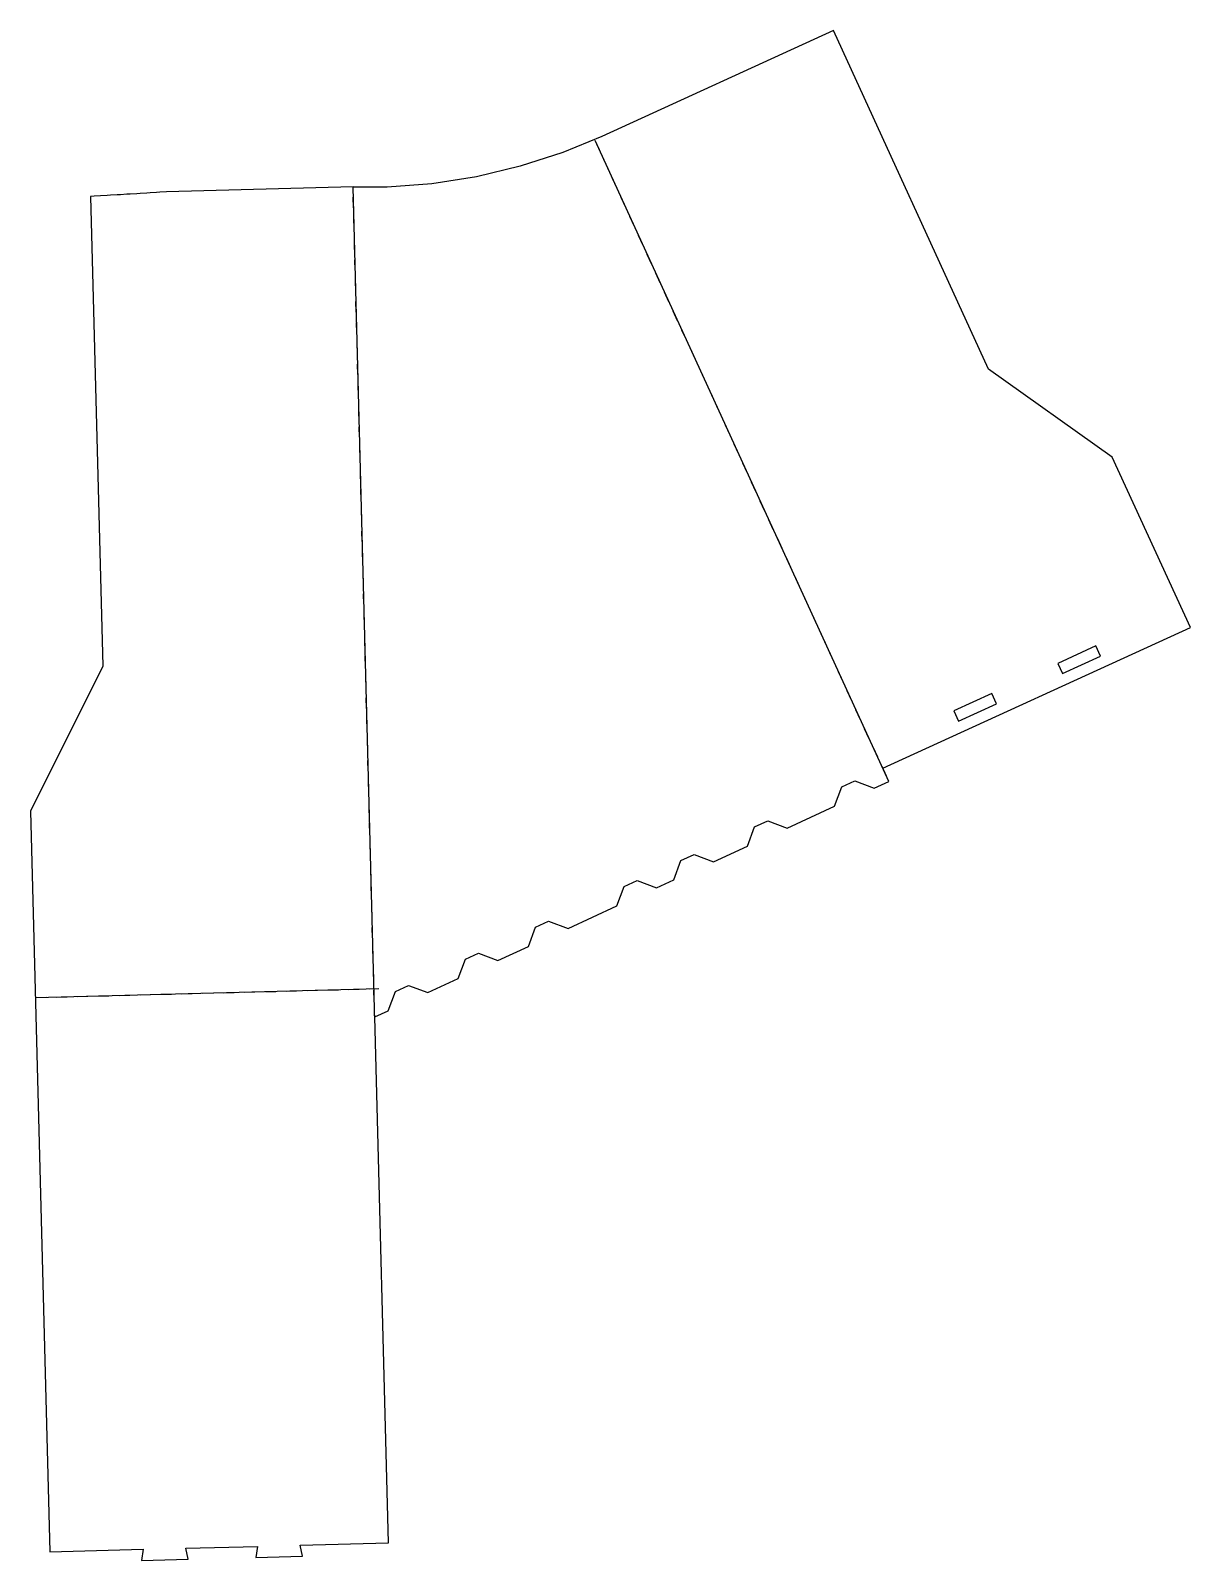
# Model space of a CAD drawing. Header units: metres. Extents: x 0 to 333, y 0 to 440.
import ezdxf

# ---------------------------------------------------------------- set-up
doc = ezdxf.new("R2010")
doc.units = ezdxf.units.M

msp = doc.modelspace()

# ---------------------------------------------------------------- linework, layer by layer
at = {"layer": 'CUT'}
for points in [[(-0.07546, 215.36181), (5.47448, 2.41284), (32.27508, 3.11132), (31.79354, -0.07731), (45.16802, 0.27126), (44.52105, 3.43048), (65.12368, 3.96743), (64.64215, 0.7788), (78.01663, 1.12737), (77.36966, 4.28659), (102.79572, 4.94925), (98.85402, 156.19073), (102.69893, 157.95226), (104.76792, 163.51996), (108.52978, 165.24344), (114.09748, 163.17445), (122.82087, 167.17104), (124.88986, 172.73874), (128.65172, 174.46222), (134.21942, 172.39323), (142.94282, 176.38982), (145.0118, 181.95752), (148.77366, 183.681), (154.34136, 181.61201), (168.39844, 188.0522), (170.46743, 193.6199), (174.22928, 195.34338), (179.79699, 193.27439), (184.71675, 195.52836), (186.78574, 201.09606), (190.5476, 202.81954), (196.1153, 200.75055), (205.89383, 205.23055), (207.96282, 210.79825), (211.72468, 212.52173), (217.29238, 210.45274), (230.94333, 216.70686), (233.01232, 222.27457), (236.77417, 223.99804), (242.34187, 221.92906), (246.55211, 223.85796), (244.80275, 227.6763), (333.17404, 268.16322), (310.74515, 317.11903), (275.17428, 342.38422), (230.58277, 439.71466), (164.04077, 409.22874), (164.02667, 409.26117), (152.89989, 404.68027), (140.58932, 400.70369), (128.00599, 397.69984), (115.22664, 395.68704), (102.32919, 394.67756), (92.63851, 394.67756), (92.6363, 394.76221), (38.96699, 393.36347), (37.07449, 393.24447), (36.12892, 393.18526), (34.23774, 393.06734), (33.29213, 393.00863), (31.40089, 392.89168), (30.45525, 392.83344), (28.56394, 392.71744), (27.61827, 392.65967), (25.7269, 392.5446), (24.7812, 392.48729), (22.88976, 392.37313), (21.94403, 392.31627), (20.05254, 392.20299), (18.16101, 392.0903), (17.1428, 392.02987), (20.66195, 257.0016), (-0.07546, 215.36181)], [(295.06806, 257.79983), (296.41131, 254.86789), (307.36632, 259.88688), (306.02307, 262.81882), (295.06806, 257.79983)], [(265.19428, 244.11329), (266.53754, 241.18135), (277.49255, 246.20034), (276.14929, 249.13228), (265.19428, 244.11329)]]:
    msp.add_lwpolyline(points, close=True, dxfattribs=at)
at = {"layer": 'SCORE'}
for p, q in [((162.0074, 408.21467), (163.25694, 405.48728)), ((164.50649, 402.75989), (165.75603, 400.0325)), ((167.00557, 397.30511), (168.25511, 394.57772)), ((92.71657, 388.80364), (92.63841, 391.80262)), ((169.50465, 391.85034), (170.75419, 389.12295)), ((92.87289, 382.80568), (92.79473, 385.80466)), ((172.00373, 386.39556), (173.25327, 383.66817)), ((93.02921, 376.80771), (92.95105, 379.80669)), ((174.50281, 380.94078), (175.75235, 378.21339)), ((177.0019, 375.48601), (178.25144, 372.75862)), ((93.18553, 370.80975), (93.10737, 373.80873)), ((179.50098, 370.03123), (180.75052, 367.30384)), ((93.34185, 364.81179), (93.26369, 367.81077)), ((93.49818, 358.81382), (93.42001, 361.8128)), ((182.00006, 364.57645), (183.2496, 361.84906)), ((184.49914, 359.12168), (185.74868, 356.39429)), ((93.6545, 352.81586), (93.57634, 355.81484)), ((186.99822, 353.6669), (188.24776, 350.93951)), ((93.81082, 346.8179), (93.73266, 349.81688)), ((189.4973, 348.21212), (190.74685, 345.48473)), ((93.96714, 340.81993), (93.88898, 343.81891)), ((191.99639, 342.75735), (193.24593, 340.02996)), ((94.12346, 334.82197), (94.0453, 337.82095)), ((194.49547, 337.30257), (195.74501, 334.57518)), ((94.27978, 328.82401), (94.20162, 331.82299)), ((196.99455, 331.84779), (198.24409, 329.1204)), ((94.4361, 322.82604), (94.35794, 325.82502)), ((199.49363, 326.39301), (200.74317, 323.66563)), ((94.59242, 316.82808), (94.51426, 319.82706)), ((201.99271, 320.93824), (203.24226, 318.21085)), ((94.74874, 310.83012), (94.67058, 313.8291)), ((204.4918, 315.48346), (205.74134, 312.75607)), ((206.99088, 310.02868), (208.24042, 307.3013)), ((94.90506, 304.83215), (94.8269, 307.83113)), ((209.48996, 304.57391), (210.7395, 301.84652)), ((95.06138, 298.83419), (94.98322, 301.83317)), ((211.98904, 299.11913), (213.23858, 296.39174)), ((95.2177, 292.83623), (95.13954, 295.83521)), ((214.48812, 293.66435), (215.73766, 290.93697)), ((95.37402, 286.83826), (95.29586, 289.83724)), ((216.98721, 288.20958), (218.23675, 285.48219)), ((95.53034, 280.8403), (95.45218, 283.83928)), ((219.48629, 282.7548), (220.73583, 280.02741)), ((95.68666, 274.84234), (95.6085, 277.84132)), ((221.98537, 277.30002), (223.23491, 274.57264)), ((95.84299, 268.84437), (95.76482, 271.84335)), ((224.48445, 271.84525), (225.73399, 269.11786)), ((95.99931, 262.84641), (95.92115, 265.84539)), ((226.98353, 266.39047), (228.23307, 263.66308)), ((96.15563, 256.84845), (96.07747, 259.84743)), ((229.48262, 260.93569), (230.73216, 258.20831)), ((231.9817, 255.48092), (233.23124, 252.75353)), ((96.31195, 250.85048), (96.23379, 253.84946)), ((96.46827, 244.85252), (96.39011, 247.8515)), ((234.48078, 250.02614), (235.73032, 247.29875)), ((236.97986, 244.57136), (238.2294, 241.84398)), ((96.62459, 238.85456), (96.54643, 241.85354)), ((239.47894, 239.11659), (240.72848, 236.3892)), ((96.78091, 232.85659), (96.70275, 235.85557)), ((241.97803, 233.66181), (243.22757, 230.93442)), ((96.93723, 226.85863), (96.85907, 229.85761)), ((244.47711, 228.20703), (245.72665, 225.47964)), ((97.09355, 220.86067), (97.01539, 223.85965)), ((97.24987, 214.8627), (97.17171, 217.86168)), ((97.40619, 208.86474), (97.32803, 211.86372)), ((97.56251, 202.86678), (97.48435, 205.86576)), ((97.71883, 196.86881), (97.64067, 199.86779)), ((97.87515, 190.87085), (97.79699, 193.86983)), ((98.03147, 184.87289), (97.95331, 187.87187)), ((98.18779, 178.87492), (98.10963, 181.8739)), ((98.34412, 172.87696), (98.26596, 175.87594)), ((98.50044, 166.879), (98.42228, 169.87798)), ((37.38531, 162.66014), (40.3843, 162.7383)), ((43.38328, 162.81646), (46.38226, 162.89462)), ((49.38124, 162.97278), (52.38022, 163.05094)), ((55.3792, 163.1291), (58.37819, 163.20726)), ((61.37717, 163.28542), (64.37615, 163.36358)), ((67.37513, 163.44175), (70.37411, 163.51991)), ((73.37309, 163.59807), (76.37208, 163.67623)), ((79.37106, 163.75439), (82.37004, 163.83255)), ((85.36902, 163.91071), (88.368, 163.98887)), ((91.36698, 164.06703), (94.36597, 164.14519)), ((97.36495, 164.22335), (99.94336, 164.29055)), ((98.65676, 160.88103), (98.5786, 163.88001)), ((1.39753, 161.72222), (4.39652, 161.80038)), ((7.3955, 161.87854), (10.39448, 161.9567)), ((13.39346, 162.03486), (16.39244, 162.11302)), ((19.39142, 162.19118), (22.39041, 162.26934)), ((25.38939, 162.3475), (28.38837, 162.42566)), ((31.38735, 162.50382), (34.38633, 162.58198)), ((98.81308, 154.88307), (98.73492, 157.88205))]:
    msp.add_line(p, q, dxfattribs=at)
at = {"layer": 'SCORE2'}
for p, q in [((162.0074, 408.21467), (246.45269, 223.89491)), ((98.81308, 154.88307), (92.56328, 394.68528)), ((1.39753, 161.72222), (99.94336, 164.29055))]:
    msp.add_line(p, q, dxfattribs=at)

doc.saveas('drawing.dxf')
